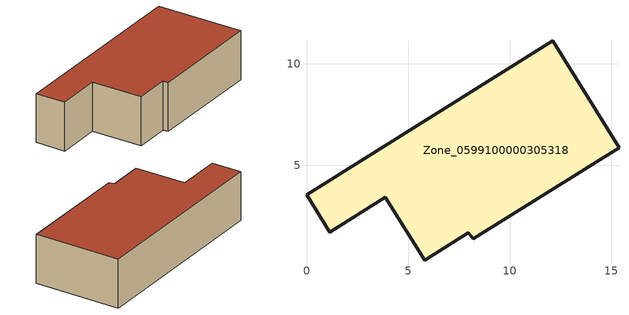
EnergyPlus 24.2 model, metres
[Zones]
Zone_0599100000305318
 floor ground (C_G): 0,3.54 12.11,11.14 15.38,5.88 8.22,1.38 7.97,1.68 5.82,0.32 3.87,3.42 1.14,1.72 z0
 wall outside (C_F): 12.11,11.14 0,3.54 1.14,1.72 3.87,3.42 5.82,0.32 7.97,1.68 8.22,1.38 15.38,5.88 12.11,11.14 z0:3.48
 roof outside (C_R): 8.22,1.38 15.38,5.88 12.11,11.14 0,3.54 1.14,1.72 3.87,3.42 5.82,0.32 7.97,1.68 z3.48
[BUILDING]
Pand.0599100000305318: North Axis=0; Terrain=City; Loads Convergence Tolerance Value=0.04; Temperature Convergence Tolerance Value=0.4; Solar Distribution=FullExterior; Maximum Number of Warmup Days=25; Minimum Number of Warmup Days=1
[Site:Location]
Rotterdam.The.Hague.AP_ZH_NLD Design_Conditions: Latitude=51.96; Longitude=4.45; Time Zone=1; Elevation=-4.5
[SITE:GROUNDTEMPERATURE:BUILDINGSURFACE]
18, 18, 18, 18, 18, 18, 18, 18, 18, 18, 18, 18
[MATERIAL] Thermal Absorptance=0.9; Solar Absorptance=0.7; Visible Absorptance=0.7
Name | Roughness | Thickness | Conductivity | Density | Specific Heat
G.TI.1946 | MediumSmooth | 0.15 | 1 | 540 | 1210
F.TI.1946 | Rough | 0.3 | 0.857143 | 1920 | 840
R.TI.1946 | MediumRough | 0.2 | 0.1 | 1500 | 1000
[CONSTRUCTION]
C_G: G.TI.1946
C_F: F.TI.1946
C_R: R.TI.1946
[ZONE]
Zone_0599100000305318: Type=1; Multiplier=1; Ceiling Height=Autocalculate; Volume=Autocalculate; Floor Area=autocalculate; Part of Total Floor Area=Yes
[ZONEINFILTRATION:DESIGNFLOWRATE]
Infil_Zone_0599100000305318: Zone or ZoneList or Space or SpaceList=Zone_0599100000305318; Schedule=AlwaysOn; Design Flow Rate Calculation Method=Flow/Area; Flow Rate per Floor Area=0.003; Constant Term Coefficient=1; Temperature Term Coefficient=0; Velocity Term Coefficient=0; Velocity Squared Term Coefficient=0
[HVACTEMPLATE:ZONE:IDEALLOADSAIRSYSTEM]
Zone_0599100000305318: Maximum Heating Supply Air Temperature=50; Minimum Cooling Supply Air Temperature=13; Maximum Heating Supply Air Humidity Ratio=0.0156; Minimum Cooling Supply Air Humidity Ratio=0.0077; Heating Limit=NoLimit; Cooling Limit=NoLimit; Dehumidification Control Type=ConstantSensibleHeatRatio; Cooling Sensible Heat Ratio=0.7; Dehumidification Setpoint=60; Humidification Control Type=None; Humidification Setpoint=30; Outdoor Air Method=None; Outdoor Air Flow Rate per Person=0.00944; Outdoor Air Flow Rate per Zone Floor Area=0; Outdoor Air Flow Rate per Zone=0; Demand Controlled Ventilation Type=None; Outdoor Air Economizer Type=NoEconomizer; Heat Recovery Type=None; Sensible Heat Recovery Effectiveness=0.7; Latent Heat Recovery Effectiveness=0.65
[ZONECONTROL:THERMOSTAT]
ThermostatControl_Zone_0599100000305318: Zone or ZoneList=Zone_0599100000305318; Control Type Schedule=DualSetpointControlType; Control 1=Thermostat_Zone_0599100000305318; Temperature Difference Between Cutout And Setpoint=0
[THERMOSTATSETPOINT:DUALSETPOINT]
Thermostat_Zone_0599100000305318: Heating Setpoint Temperature Schedule=HeatingSetpoint_Zone_0599100000305318; Cooling Setpoint Temperature Schedule=CoolingSetpoint_Zone_0599100000305318
[SCHEDULE:COMPACT]
HeatingSetpoint_Zone_0599100000305318: Through: 12/31, For: AllDays, Until: 24:00, 21
CoolingSetpoint_Zone_0599100000305318: Through: 12/31, For: AllDays, Until: 24:00, 24
DualSetpointControlType: Through: 12/31, For: AllDays, Until: 24:00, 4
AlwaysOn: Through: 12/31, For: AllDays, Until: 24:00, 1
